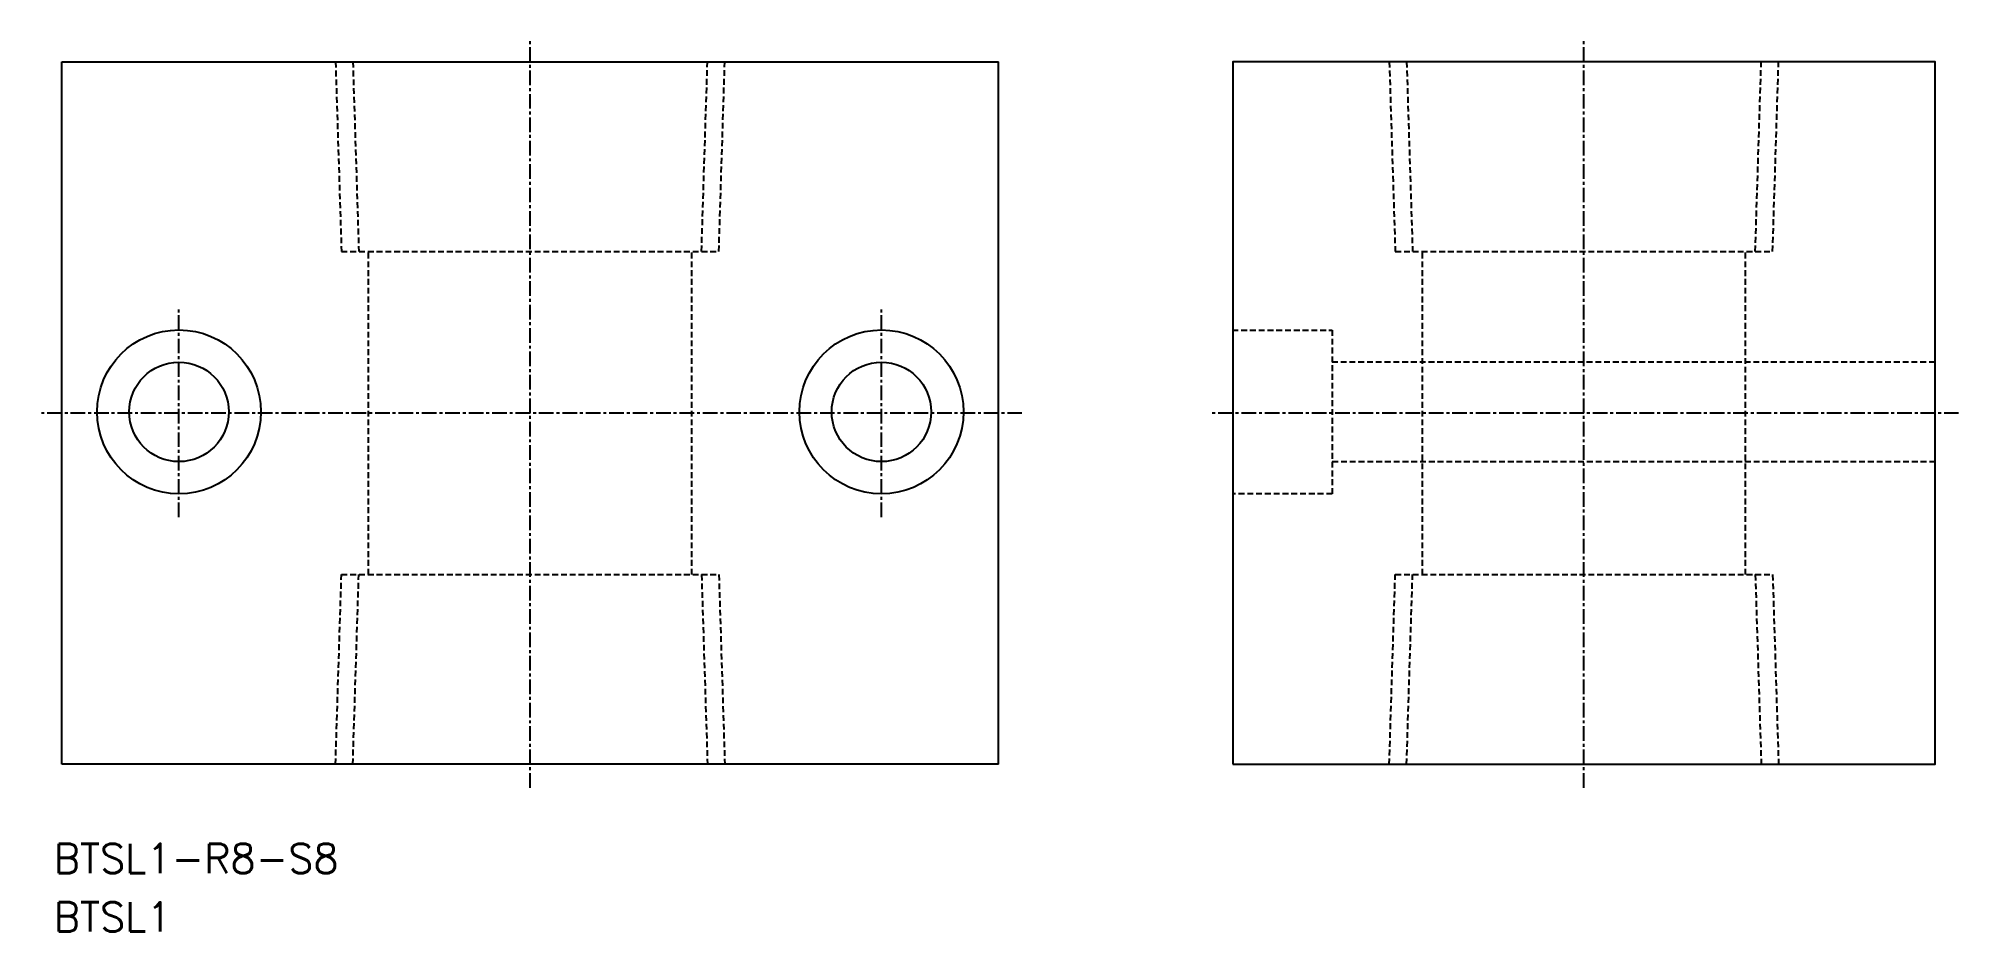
# Model space of a CAD drawing. Extents: x 66 to 230, y 61 to 137.
import ezdxf
from ezdxf.enums import TextEntityAlignment as Align

# ---------------------------------------------------------------- set-up
doc = ezdxf.new("R2010")
doc.units = 0
doc.linetypes.add('CENTER', pattern=[2, 1.25, -0.25, 0.25, -0.25])
doc.linetypes.add('DASHED', pattern=[0.75, 0.5, -0.25])
doc.layers.get('0').update_dxf_attribs({"linetype": 'CONTINUOUS'})
doc.layers.add('CENTER', color=1, linetype='CENTER')
doc.styles.get("Standard").update_dxf_attribs({"font": 'txt.shx', "bigfont": 'extfont.shx'})

msp = doc.modelspace()

# ---------------------------------------------------------------- linework, layer by layer
at = {"color": 7, "linetype": 'CONTINUOUS'}
for p, q in [((68.14, 75), (68.14, 135)), ((68.14, 135), (148.14, 135)), ((148.14, 75), (148.14, 135)), ((148.14, 75), (68.14, 75))]:
    msp.add_line(p, q, dxfattribs=at)
at = {"color": 3, "linetype": 'DASHED'}
for p, q in [((91.51, 135), (92.02, 118.8)), ((92.99, 135), (93.5, 118.8)), ((122.77, 118.8), (123.28, 135)), ((124.25, 118.8), (124.76, 135)), ((181.51, 135), (182.02, 118.8)), ((182.99, 135), (183.5, 118.8)), ((212.77, 118.8), (213.28, 135)), ((214.25, 118.8), (214.76, 135)), ((92.02, 118.8), (124.25, 118.8)), ((94.34, 91.2), (94.34, 118.8)), ((121.94, 91.2), (121.94, 118.8)), ((182.02, 118.8), (214.25, 118.8)), ((184.34, 91.2), (184.34, 118.8)), ((211.94, 91.2), (211.94, 118.8)), ((168.11, 112.09), (176.64, 112.09)), ((176.64, 112.09), (176.64, 98.1)), ((228.11, 109.35), (176.64, 109.35)), ((176.64, 100.85), (228.11, 100.85)), ((176.64, 98.1), (168.11, 98.1)), ((91.51, 75), (92.02, 91.2)), ((92.02, 91.2), (124.25, 91.2)), ((92.99, 75), (93.5, 91.2)), ((122.77, 91.2), (123.28, 75)), ((124.25, 91.2), (124.76, 75)), ((181.51, 75), (182.02, 91.2)), ((182.02, 91.2), (214.25, 91.2)), ((182.99, 75), (183.5, 91.2)), ((212.77, 91.2), (213.28, 75)), ((214.25, 91.2), (214.76, 75))]:
    msp.add_line(p, q, dxfattribs=at)
at = {"color": 7, "linetype": 'CONTINUOUS'}
msp.add_lwpolyline([(168.14, 75), (228.14, 75), (228.14, 135), (168.14, 135)], close=True, dxfattribs=at)
for centre, radius in [((78.14, 105.1), 7), ((138.14, 105.1), 7), ((78.14, 105.1), 4.25), ((138.14, 105.1), 4.25)]:
    msp.add_circle(centre, radius, dxfattribs=at)
at = {"layer": 'CENTER', "color": 1, "linetype": 'CENTER'}
for p, q in [((108.14, 73), (108.14, 137)), ((198.14, 73), (198.14, 137)), ((78.14, 96.1), (78.14, 114.1)), ((138.14, 96.1), (138.14, 114.1)), ((150.14, 105), (66.14, 105)), ((230.14, 105), (166.14, 105))]:
    msp.add_line(p, q, dxfattribs=at)

# ---------------------------------------------------------------- texts
at = {"color": 7, "linetype": 'CONTINUOUS'}
for s, p in [('BTSL1-R8-S8', (67.44, 66.96)), ('BTSL1', (67.44, 61.96))]:
    msp.add_text(s, height=2.5, dxfattribs=at).set_placement(p, align=Align.MIDDLE_LEFT)

doc.saveas('drawing.dxf')
